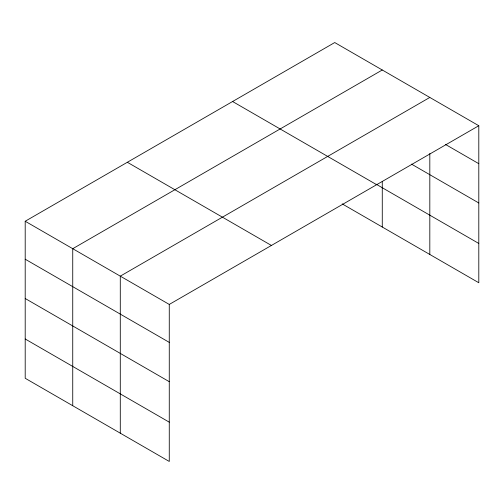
<?xml version="1.0" encoding="UTF-8"?>
<svg xmlns="http://www.w3.org/2000/svg" width="504" height="504" viewBox="0 0 504 504"><rect width="100%" height="100%" fill="white"/><g stroke="black" fill="none" stroke-linecap="round" stroke-linejoin="round"><path stroke-width="0.76" d="M478.8 125.723L334.732 42.544L25.2 221.25L25.2 378.277L169.268 461.456L169.268 304.429L478.8 125.723L478.8 282.75L342.203 203.887M429.817 153.481L429.817 254.47M382.271 69.993L72.74 248.699L72.74 405.726M429.817 97.442L120.286 276.148L120.286 433.175M445.467 144.44L478.8 163.687M411.478 164.109L478.8 202.98M376.16 184.199L478.8 243.457M232.583 101.518L376.652 184.697M127.348 162.282L271.417 245.454M25.2 221.25L169.268 304.429M25.2 259.214L169.268 342.392M25.2 298.507L169.268 381.685M25.2 338.984L169.268 422.163M382.271 181.503L382.271 227.021"/></g></svg>
